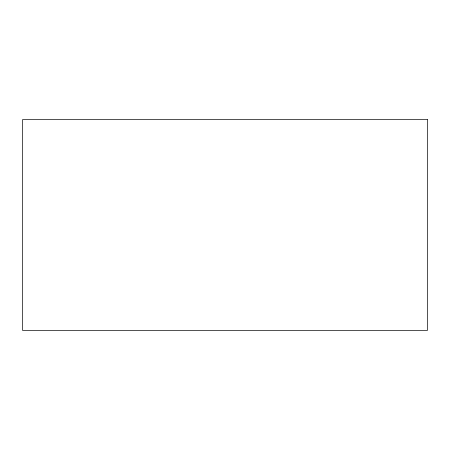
<?xml version="1.0" encoding="UTF-8"?>
<svg xmlns="http://www.w3.org/2000/svg" width="450" height="450" viewBox="0 0 450 450"><rect width="100%" height="100%" fill="white"/><g stroke="black" fill="none" stroke-linecap="round" stroke-linejoin="round"><path stroke-width="0.67" d="M427.5 119.655L22.5 119.655L22.5 330.345L427.5 330.345L427.5 119.655"/></g></svg>
